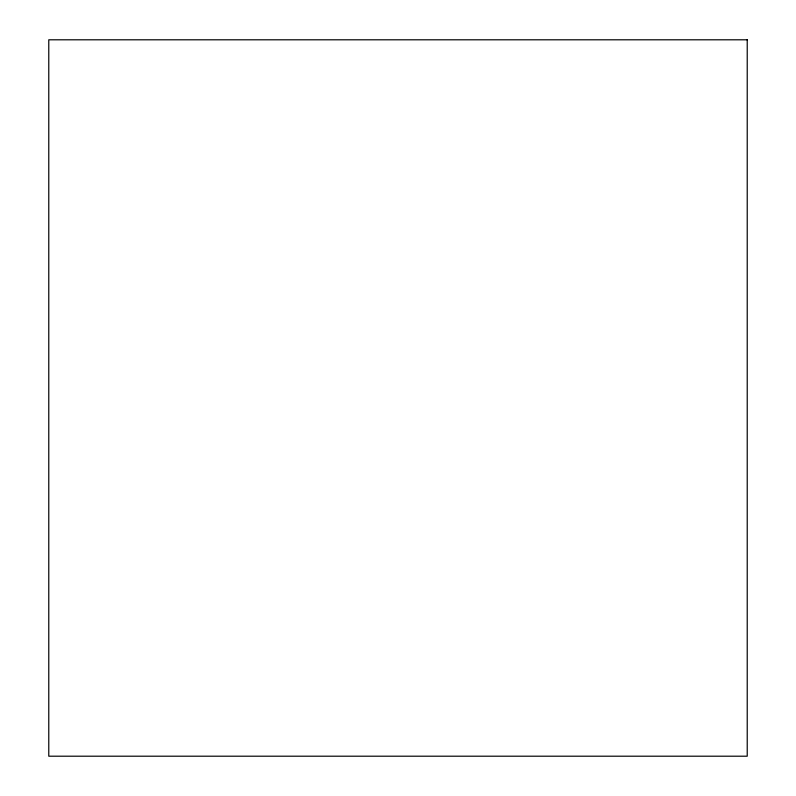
<?xml version="1.0" encoding="UTF-8"?>
<svg xmlns="http://www.w3.org/2000/svg" width="796" height="796" viewBox="0 0 796 796"><rect width="100%" height="100%" fill="white"/><g stroke="black" fill="none" stroke-linecap="round" stroke-linejoin="round"><path stroke-width="1.19" d="M747.225 39.8L48.775 39.8L48.775 756.2L747.225 756.2L747.225 39.8"/></g></svg>
